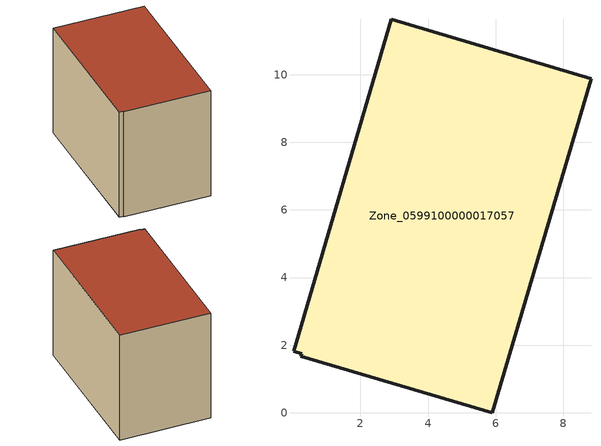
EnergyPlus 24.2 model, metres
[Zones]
Zone_0599100000017057
 floor ground (C_G): 5.9,0 0.24,1.68 0.27,1.75 0.02,1.83 2.91,11.64 8.82,9.88 z0.58
 wall outside (C_F): 5.9,0 8.82,9.88 2.91,11.64 0.02,1.83 0.27,1.75 0.24,1.68 5.9,0 z0.58:8.38
 roof outside (C_R): 0.24,1.68 5.9,0 8.82,9.88 2.91,11.64 0.02,1.83 0.27,1.75 z8.38
[BUILDING]
Pand.0599100000017057: North Axis=0; Terrain=City; Loads Convergence Tolerance Value=0.04; Temperature Convergence Tolerance Value=0.4; Solar Distribution=FullExterior; Maximum Number of Warmup Days=25; Minimum Number of Warmup Days=1
[Site:Location]
Rotterdam.The.Hague.AP_ZH_NLD Design_Conditions: Latitude=51.96; Longitude=4.45; Time Zone=1; Elevation=-4.5
[SITE:GROUNDTEMPERATURE:BUILDINGSURFACE]
18, 18, 18, 18, 18, 18, 18, 18, 18, 18, 18, 18
[MATERIAL] Thermal Absorptance=0.9; Solar Absorptance=0.7; Visible Absorptance=0.7
Name | Roughness | Thickness | Conductivity | Density | Specific Heat
G.TC.1965-1974 | MediumSmooth | 0.15 | 0.882353 | 540 | 1210
F.TC.1965-1974 | Rough | 0.3 | 0.697674 | 1920 | 840
R.TC.1965-1974 | MediumRough | 0.2 | 0.232558 | 1500 | 1000
[CONSTRUCTION]
C_G: G.TC.1965-1974
C_F: F.TC.1965-1974
C_R: R.TC.1965-1974
[ZONE]
Zone_0599100000017057: Type=1; Multiplier=1; Ceiling Height=Autocalculate; Volume=Autocalculate; Floor Area=autocalculate; Part of Total Floor Area=Yes
[ZONEINFILTRATION:DESIGNFLOWRATE]
Infil_Zone_0599100000017057: Zone or ZoneList or Space or SpaceList=Zone_0599100000017057; Schedule=AlwaysOn; Design Flow Rate Calculation Method=Flow/Area; Flow Rate per Floor Area=0.003; Constant Term Coefficient=1; Temperature Term Coefficient=0; Velocity Term Coefficient=0; Velocity Squared Term Coefficient=0
[HVACTEMPLATE:ZONE:IDEALLOADSAIRSYSTEM]
Zone_0599100000017057: Maximum Heating Supply Air Temperature=50; Minimum Cooling Supply Air Temperature=13; Maximum Heating Supply Air Humidity Ratio=0.0156; Minimum Cooling Supply Air Humidity Ratio=0.0077; Heating Limit=NoLimit; Cooling Limit=NoLimit; Dehumidification Control Type=ConstantSensibleHeatRatio; Cooling Sensible Heat Ratio=0.7; Dehumidification Setpoint=60; Humidification Control Type=None; Humidification Setpoint=30; Outdoor Air Method=None; Outdoor Air Flow Rate per Person=0.00944; Outdoor Air Flow Rate per Zone Floor Area=0; Outdoor Air Flow Rate per Zone=0; Demand Controlled Ventilation Type=None; Outdoor Air Economizer Type=NoEconomizer; Heat Recovery Type=None; Sensible Heat Recovery Effectiveness=0.7; Latent Heat Recovery Effectiveness=0.65
[ZONECONTROL:THERMOSTAT]
ThermostatControl_Zone_0599100000017057: Zone or ZoneList=Zone_0599100000017057; Control Type Schedule=DualSetpointControlType; Control 1=Thermostat_Zone_0599100000017057; Temperature Difference Between Cutout And Setpoint=0
[THERMOSTATSETPOINT:DUALSETPOINT]
Thermostat_Zone_0599100000017057: Heating Setpoint Temperature Schedule=HeatingSetpoint_Zone_0599100000017057; Cooling Setpoint Temperature Schedule=CoolingSetpoint_Zone_0599100000017057
[SCHEDULE:COMPACT]
HeatingSetpoint_Zone_0599100000017057: Through: 12/31, For: AllDays, Until: 24:00, 21
CoolingSetpoint_Zone_0599100000017057: Through: 12/31, For: AllDays, Until: 24:00, 24
DualSetpointControlType: Through: 12/31, For: AllDays, Until: 24:00, 4
AlwaysOn: Through: 12/31, For: AllDays, Until: 24:00, 1
